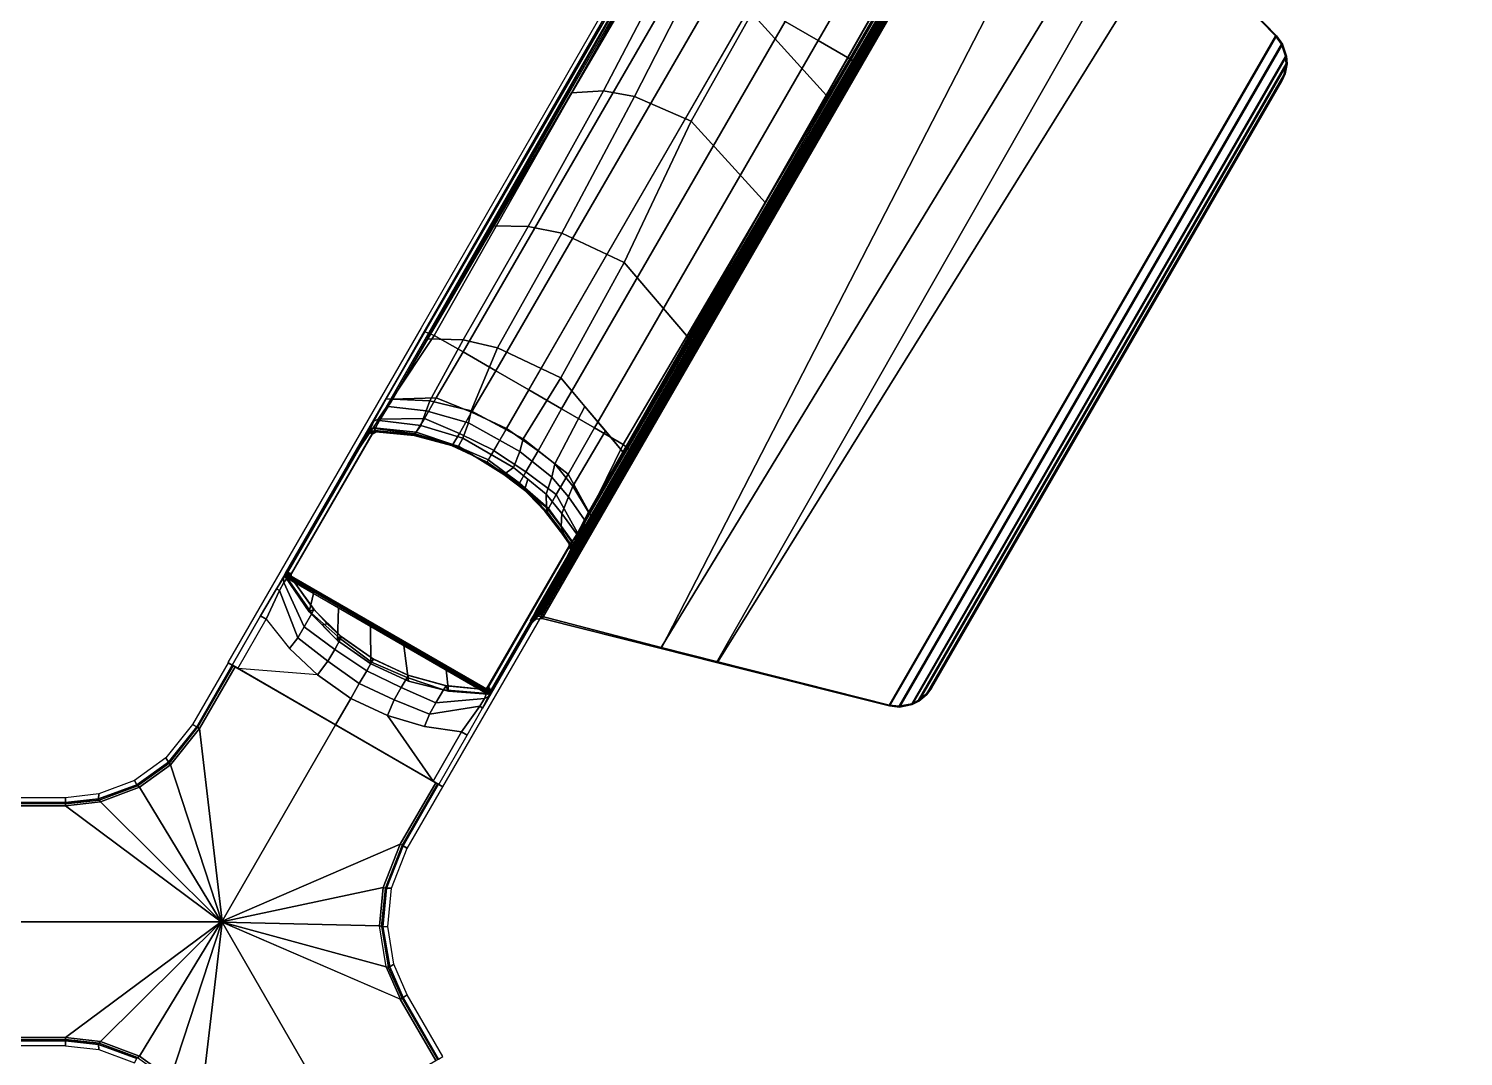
# Model space of a CAD drawing. Header units: inches. Extents: x 2605 to 2965, y 1528 to 1642.
# Drawn here: x 2717.25 to 2726.72, y 1585.37 to 1592.14 of the extents above; entities that cross this region are included whole.
import ezdxf

# ---------------------------------------------------------------- set-up
doc = ezdxf.new("R2010")
doc.units = ezdxf.units.IN
doc.layers.add('table leg', color=7, linetype='Continuous')
doc.layers.add('table top', color=7, linetype='Continuous')

msp = doc.modelspace()

# ---------------------------------------------------------------- linework, layer by layer
at = {"layer": 'table leg'}
for points, invisible_edges in [([(2719.8424, 1590.1723, -5.0602), (2721.3345, 1592.7124, -4.4267), (2724.2741, 1597.8359, -4.8835), (2724.2661, 1597.8658, -5.5092)], 1), ([(2725.7147, 1597.0295, -5.5092), (2725.6848, 1597.0215, -4.8835), (2722.7175, 1591.9139, -4.4267), (2721.2637, 1589.3517, -5.0602)], 4), ([(2719.862, 1590.1466, -4.2064), (2721.3345, 1592.7124, -4.4267), (2719.8424, 1590.1723, -5.0602), (2719.6114, 1589.704, -4.0842)], 6), ([(2720.9737, 1588.9175, -4.0842), (2721.2637, 1589.3517, -5.0602), (2722.7175, 1591.9139, -4.4267), (2721.2317, 1589.3558, -4.2064)], 3), ([(2719.6114, 1589.704, -4.0842), (2719.8424, 1590.1723, -5.0602), (2718.5687, 1587.9628, -5.012), (2718.888, 1588.4487, -4.0524)], 5), ([(2720.2483, 1587.6633, -4.0524), (2719.9871, 1587.1439, -5.012), (2721.2637, 1589.3517, -5.0602), (2720.9737, 1588.9175, -4.0842)], 5), ([(2718.7829, 1588.2713, -4.1179), (2718.888, 1588.4487, -4.0524), (2718.5687, 1587.9628, -5.012), (2718.5958, 1587.9472, -4.1179)], 2), ([(2719.2789, 1587.5528, -5.012), (2718.6337, 1587.9253, -4.0608), (2718.5958, 1587.9472, -4.1179), (2718.5687, 1587.9628, -5.012)], 1), ([(2718.6337, 1587.9253, -4.0608), (2719.2789, 1587.5528, -5.012), (2719.9222, 1587.1814, -4.0608)], 3), ([(2719.9601, 1587.1595, -4.1179), (2720.1472, 1587.4836, -4.1179), (2720.2483, 1587.6633, -4.0524), (2719.9871, 1587.1439, -5.012)], 4), ([(2719.9871, 1587.1439, -5.012), (2719.9601, 1587.1595, -4.1179), (2719.9222, 1587.1814, -4.0608), (2719.277, 1587.5539, -5.012)], 4)]:
    msp.add_3dface(points, dxfattribs=dict(at, invisible_edges=invisible_edges))
for points in [[(2722.4606, 1592.0667, -4.3176), (2725.4188, 1597.18, -4.7783), (2725.2048, 1597.3035, -4.7539), (2722.244, 1592.1918, -4.2809)], [(2722.6712, 1591.9451, -4.3569), (2725.6321, 1597.0568, -4.8121), (2725.4188, 1597.18, -4.7783), (2722.4606, 1592.0667, -4.3176)], [(2725.6848, 1597.0215, -4.8835), (2725.6321, 1597.0568, -4.8121), (2722.6712, 1591.9451, -4.3569), (2722.7175, 1591.9139, -4.4267)], [(2719.9294, 1590.1217, -4.1306), (2721.3847, 1592.6879, -4.3569), (2721.3345, 1592.7124, -4.4267), (2719.862, 1590.1466, -4.2064)], [(2720.1194, 1590.012, -4.048), (2721.5952, 1592.5663, -4.3176), (2721.3847, 1592.6879, -4.3569), (2719.9294, 1590.1217, -4.1306)], [(2720.336, 1589.887, -4.0114), (2721.8119, 1592.4412, -4.2809), (2721.5952, 1592.5663, -4.3176), (2720.1194, 1590.012, -4.048)], [(2722.0289, 1592.3159, -4.2598), (2721.8119, 1592.4412, -4.2809), (2720.336, 1589.887, -4.0114), (2720.5531, 1589.7616, -3.9903)], [(2720.5528, 1589.7618, -3.9903), (2720.7698, 1589.6365, -4.0114), (2722.244, 1592.1918, -4.2809), (2722.0269, 1592.3171, -4.2598)], [(2720.9864, 1589.5114, -4.048), (2722.4606, 1592.0667, -4.3176), (2722.244, 1592.1918, -4.2809), (2720.7698, 1589.6365, -4.0114)], [(2721.1765, 1589.4017, -4.1306), (2722.6712, 1591.9451, -4.3569), (2722.4606, 1592.0667, -4.3176), (2720.9864, 1589.5114, -4.048)], [(2721.2317, 1589.3558, -4.2064), (2722.7175, 1591.9139, -4.4267), (2722.6712, 1591.9451, -4.3569), (2721.1765, 1589.4017, -4.1306)], [(2719.6114, 1589.704, -4.0842), (2719.6488, 1589.7014, -4.0331), (2719.9294, 1590.1217, -4.1306), (2719.862, 1590.1466, -4.2064)], [(2719.9423, 1589.7084, -3.9489), (2720.1194, 1590.012, -4.048), (2719.9294, 1590.1217, -4.1306), (2719.6488, 1589.7014, -4.0331)], [(2720.1752, 1589.6143, -3.9217), (2720.336, 1589.887, -4.0114), (2720.1194, 1590.012, -4.048), (2719.9423, 1589.7084, -3.9489)], [(2720.5531, 1589.7616, -3.9903), (2720.336, 1589.887, -4.0114), (2720.1752, 1589.6143, -3.9217), (2720.4069, 1589.5066, -3.9064)], [(2719.8659, 1589.574, -3.8175), (2719.9423, 1589.7084, -3.9489), (2719.6488, 1589.7014, -4.0331), (2719.5591, 1589.569, -3.936)], [(2720.0953, 1589.474, -3.7963), (2720.1752, 1589.6143, -3.9217), (2719.9423, 1589.7084, -3.9489), (2719.8659, 1589.574, -3.8175)], [(2720.405, 1589.5077, -3.9064), (2720.6141, 1589.3609, -3.9217), (2720.7698, 1589.6365, -4.0114), (2720.5528, 1589.7618, -3.9903)], [(2718.9351, 1588.5212, -3.9216), (2719.5302, 1589.5545, -3.9572), (2719.6114, 1589.704, -4.0842), (2718.888, 1588.4487, -4.0524)], [(2719.5591, 1589.569, -3.936), (2719.6488, 1589.7014, -4.0331), (2719.6114, 1589.704, -4.0842), (2719.5302, 1589.5545, -3.9572)], [(2720.4069, 1589.5066, -3.9064), (2720.1752, 1589.6143, -3.9217), (2720.0953, 1589.474, -3.7963), (2720.3238, 1589.3614, -3.7839)], [(2720.8121, 1589.2063, -3.9489), (2720.9864, 1589.5114, -4.048), (2720.7698, 1589.6365, -4.0114), (2720.6141, 1589.3609, -3.9217)], [(2719.505, 1589.4968, -3.7563), (2719.5302, 1589.5545, -3.9572), (2718.9351, 1588.5212, -3.9216), (2718.9585, 1588.5501, -3.7563)], [(2719.505, 1589.4968, -3.7563), (2719.531, 1589.5118, -3.7563), (2719.5591, 1589.569, -3.936), (2719.5302, 1589.5545, -3.9572)], [(2719.8107, 1589.483, -3.6107), (2719.8659, 1589.574, -3.8175), (2719.5591, 1589.569, -3.936), (2719.531, 1589.5118, -3.7563)], [(2720.051, 1589.4018, -3.5979), (2720.0953, 1589.474, -3.7963), (2719.8659, 1589.574, -3.8175), (2719.8107, 1589.483, -3.6107)], [(2718.9885, 1588.5501, -3.012), (2719.5201, 1589.4709, -3.012), (2719.505, 1589.4968, -3.7563), (2718.9585, 1588.5501, -3.7563)], [(2718.9884, 1588.5501, 17.294), (2719.52, 1589.4709, 17.294), (2719.5204, 1589.4707, -3.012), (2718.9888, 1588.5499, -3.012)], [(2719.5464, 1589.4859, -3.012), (2719.531, 1589.5118, -3.7563), (2719.505, 1589.4968, -3.7563), (2719.5201, 1589.4709, -3.012)], [(2719.5267, 1589.4788, 17.294), (2719.5232, 1589.4746, -3.012), (2719.5204, 1589.4707, -3.012), (2719.52, 1589.4709, 17.294)], [(2719.536, 1589.4842, 17.294), (2719.5314, 1589.4816, -3.012), (2719.5232, 1589.4746, -3.012), (2719.5267, 1589.4788, 17.294)], [(2719.7977, 1589.4617, -3.012), (2719.8107, 1589.483, -3.6107), (2719.531, 1589.5118, -3.7563), (2719.5464, 1589.4859, -3.012)], [(2719.5464, 1589.4859, 17.294), (2719.5468, 1589.4857, -3.012), (2719.5314, 1589.4816, -3.012), (2719.536, 1589.4842, 17.294)], [(2719.8019, 1589.4609, 17.294), (2719.798, 1589.4615, -3.012), (2719.5468, 1589.4857, -3.012), (2719.5464, 1589.4859, 17.294)], [(2720.0443, 1589.3946, -3.012), (2720.051, 1589.4018, -3.5979), (2719.8107, 1589.483, -3.6107), (2719.7977, 1589.4617, -3.012)], [(2720.051, 1589.3921, 17.294), (2720.0447, 1589.3944, -3.012), (2719.798, 1589.4615, -3.012), (2719.8019, 1589.4609, 17.294)], [(2720.3238, 1589.3614, -3.7839), (2720.0953, 1589.474, -3.7963), (2720.051, 1589.4018, -3.5979), (2720.2864, 1589.2997, -3.5906)], [(2720.3208, 1589.3631, -3.7839), (2720.5326, 1589.2215, -3.7963), (2720.6141, 1589.3609, -3.9217), (2720.405, 1589.5077, -3.9064)], [(2720.9527, 1588.9485, -4.0331), (2721.1765, 1589.4017, -4.1306), (2720.9864, 1589.5114, -4.048), (2720.8121, 1589.2063, -3.9489)], [(2720.2864, 1589.2997, -3.5906), (2720.051, 1589.4018, -3.5979), (2720.0443, 1589.3946, -3.012), (2720.278, 1589.2855, -3.012)], [(2720.2783, 1589.2853, -3.012), (2720.0447, 1589.3944, -3.012), (2720.051, 1589.3921, 17.294), (2720.2786, 1589.2851, 17.294)], [(2720.2861, 1589.2999, -3.5906), (2720.4922, 1589.1471, -3.5979), (2720.5326, 1589.2215, -3.7963), (2720.3208, 1589.3631, -3.7839)], [(2720.7338, 1589.0729, -3.8175), (2720.8121, 1589.2063, -3.9489), (2720.6141, 1589.3609, -3.9217), (2720.5326, 1589.2215, -3.7963)], [(2721.2317, 1589.3558, -4.2064), (2721.1765, 1589.4017, -4.1306), (2720.9527, 1588.9485, -4.0331), (2720.9737, 1588.9175, -4.0842)], [(2720.2772, 1589.2859, 17.294), (2720.4837, 1589.1423, 17.294), (2720.4897, 1589.1375, -3.012), (2720.2783, 1589.2853, -3.012)], [(2720.278, 1589.2855, -3.012), (2720.4893, 1589.1377, -3.012), (2720.4922, 1589.1471, -3.5979), (2720.2861, 1589.2999, -3.5906)], [(2720.6678, 1588.961, 17.294), (2720.6711, 1588.9574, -3.012), (2720.4897, 1589.1375, -3.012), (2720.4837, 1589.1423, 17.294)], [(2720.6707, 1588.9576, -3.012), (2720.6826, 1588.9796, -3.6107), (2720.4922, 1589.1471, -3.5979), (2720.4893, 1589.1377, -3.012)], [(2720.6826, 1588.9796, -3.6107), (2720.7338, 1589.0729, -3.8175), (2720.5326, 1589.2215, -3.7963), (2720.4922, 1589.1471, -3.5979)], [(2720.8829, 1588.8047, -3.936), (2720.9527, 1588.9485, -4.0331), (2720.8121, 1589.2063, -3.9489), (2720.7338, 1589.0729, -3.8175)], [(2720.8474, 1588.7518, -3.7563), (2720.8829, 1588.8047, -3.936), (2720.7338, 1589.0729, -3.8175), (2720.6826, 1588.9796, -3.6107)], [(2720.8172, 1588.7522, 17.294), (2720.8176, 1588.7519, -3.012), (2720.6711, 1588.9574, -3.012), (2720.6678, 1588.961, 17.294)], [(2720.8173, 1588.7521, -3.012), (2720.8474, 1588.7518, -3.7563), (2720.6826, 1588.9796, -3.6107), (2720.6707, 1588.9576, -3.012)], [(2720.2483, 1587.6633, -4.0524), (2720.9737, 1588.9175, -4.0842), (2720.8848, 1588.7724, -3.9572), (2720.2875, 1587.7403, -3.9216)], [(2720.8848, 1588.7724, -3.9572), (2720.9737, 1588.9175, -4.0842), (2720.9527, 1588.9485, -4.0331), (2720.8829, 1588.8047, -3.936)], [(2720.3009, 1587.7751, -3.7563), (2720.2875, 1587.7403, -3.9216), (2720.8848, 1588.7724, -3.9572), (2720.8475, 1588.7218, -3.7563)], [(2720.8848, 1588.7724, -3.9572), (2720.8829, 1588.8047, -3.936), (2720.8474, 1588.7518, -3.7563), (2720.8475, 1588.7218, -3.7563)], [(2720.2751, 1587.7898, -3.012), (2720.8218, 1588.7365, -3.012), (2720.8199, 1588.726, -3.012), (2720.2831, 1587.7964, -3.012)], [(2720.8178, 1588.7216, -3.012), (2720.2862, 1587.8009, -3.012), (2720.2831, 1587.7964, -3.012), (2720.8199, 1588.726, -3.012)], [(2720.2862, 1587.8009, -3.012), (2720.8178, 1588.7216, -3.012), (2720.8174, 1588.7218, 17.294), (2720.2858, 1587.8011, 17.294)], [(2720.3009, 1587.7751, -3.7563), (2720.8475, 1588.7218, -3.7563), (2720.8174, 1588.7217, -3.012), (2720.2858, 1587.801, -3.012)], [(2720.8209, 1588.7423, 17.294), (2720.8218, 1588.7365, -3.012), (2720.8176, 1588.7519, -3.012), (2720.8172, 1588.7522, 17.294)], [(2720.8174, 1588.7217, -3.012), (2720.8475, 1588.7218, -3.7563), (2720.8474, 1588.7518, -3.7563), (2720.8173, 1588.7521, -3.012)], [(2720.8174, 1588.7218, 17.294), (2720.8178, 1588.7216, -3.012), (2720.8199, 1588.726, -3.012), (2720.821, 1588.7316, 17.294)], [(2720.821, 1588.7316, 17.294), (2720.8199, 1588.726, -3.012), (2720.8218, 1588.7365, -3.012), (2720.8209, 1588.7423, 17.294)], [(2718.9351, 1588.5212, -3.9216), (2718.888, 1588.4487, -4.0524), (2718.9085, 1588.4387, -4.001), (2718.9371, 1588.4913, -3.9148)], [(2718.9371, 1588.4913, -3.9148), (2718.9085, 1588.4387, -4.001), (2719.0288, 1588.1262, -3.9256), (2719.0721, 1588.199, -3.8175)], [(2718.9585, 1588.5201, -3.7563), (2718.9585, 1588.5501, -3.7563), (2718.9351, 1588.5212, -3.9216), (2718.9371, 1588.4913, -3.9148)], [(2718.9585, 1588.5201, -3.7563), (2718.9371, 1588.4913, -3.9148), (2719.0721, 1588.199, -3.8175), (2719.121, 1588.2866, -3.6797)], [(2718.9885, 1588.5501, -3.012), (2718.9585, 1588.5501, -3.7563), (2718.9585, 1588.5201, -3.7563), (2718.9886, 1588.5198, -3.012)], [(2718.9886, 1588.5198, -3.012), (2718.9585, 1588.5201, -3.7563), (2719.121, 1588.2866, -3.6797), (2719.1352, 1588.3143, -3.012)], [(2718.9849, 1588.5295, 17.294), (2718.9863, 1588.5456, 17.294), (2718.9865, 1588.545, -3.012), (2718.9848, 1588.5348, -3.012)], [(2718.9886, 1588.5198, 17.294), (2718.9849, 1588.5295, 17.294), (2718.9848, 1588.5348, -3.012), (2718.989, 1588.5196, -3.012)], [(2718.9863, 1588.5456, 17.294), (2718.9884, 1588.5501, 17.294), (2718.9888, 1588.5499, -3.012), (2718.9865, 1588.545, -3.012)], [(2718.9886, 1588.5198, 17.294), (2718.989, 1588.5196, -3.012), (2719.1356, 1588.3141, -3.012), (2719.138, 1588.311, 17.294)], [(2718.888, 1588.4487, -4.0524), (2718.7829, 1588.2713, -4.1179), (2718.8207, 1588.2493, -4.0609), (2718.9085, 1588.4387, -4.001)], [(2718.9085, 1588.4387, -4.001), (2718.8207, 1588.2493, -4.0609), (2718.9739, 1588.0553, -4.0098), (2719.0288, 1588.1262, -3.9256)], [(2719.1352, 1588.3143, -3.012), (2719.121, 1588.2866, -3.6797), (2719.3114, 1588.1191, -3.6669), (2719.3166, 1588.1342, -3.012)], [(2719.138, 1588.311, 17.294), (2719.1356, 1588.3141, -3.012), (2719.317, 1588.134, -3.012), (2719.3221, 1588.1297, 17.294)], [(2718.8207, 1588.2493, -4.0609), (2718.7829, 1588.2713, -4.1179), (2718.5958, 1587.9472, -4.1179), (2718.6337, 1587.9253, -4.0608)], [(2718.8207, 1588.2493, -4.0609), (2718.9739, 1588.0553, -4.0098), (2719.1595, 1587.8824, -3.978), (2718.6337, 1587.9253, -4.0608)], [(2719.0721, 1588.199, -3.8175), (2719.0288, 1588.1262, -3.9256), (2719.2268, 1587.9716, -3.8985), (2719.2734, 1588.0504, -3.7963)], [(2719.121, 1588.2866, -3.6797), (2719.0721, 1588.199, -3.8175), (2719.2734, 1588.0504, -3.7963), (2719.3114, 1588.1191, -3.6669)], [(2719.0288, 1588.1262, -3.9256), (2718.9739, 1588.0553, -4.0098), (2719.1595, 1587.8824, -3.978), (2719.2268, 1587.9716, -3.8985)], [(2719.5166, 1587.9668, -3.6595), (2719.3114, 1588.1191, -3.6669), (2719.2734, 1588.0504, -3.7963), (2719.4837, 1587.9097, -3.7839)], [(2719.528, 1587.9864, -3.012), (2719.3166, 1588.1342, -3.012), (2719.3114, 1588.1191, -3.6669), (2719.5166, 1587.9668, -3.6595)], [(2719.317, 1588.134, -3.012), (2719.5283, 1587.9862, -3.012), (2719.5286, 1587.9861, 17.294), (2719.3221, 1588.1297, 17.294)], [(2719.4837, 1587.9097, -3.7839), (2719.2734, 1588.0504, -3.7963), (2719.2268, 1587.9716, -3.8985), (2719.435, 1587.8253, -3.8831)], [(2718.5975, 1587.9462, -4.0946), (2718.5697, 1587.9622, -5.012), (2718.335, 1587.5557, -5.012), (2718.3627, 1587.5397, -4.0946)], [(2718.6027, 1587.9432, -4.0775), (2718.5975, 1587.9462, -4.0946), (2718.3627, 1587.5397, -4.0946), (2718.3681, 1587.5368, -4.0775)], [(2718.6156, 1587.9358, -4.0671), (2718.6027, 1587.9432, -4.0775), (2718.3681, 1587.5368, -4.0775), (2718.3811, 1587.5295, -4.0671)], [(2718.5303, 1586.2584, -3.9485), (2719.2779, 1587.5534, -3.9485), (2718.6156, 1587.9358, -4.0671), (2718.3811, 1587.5295, -4.0671)], [(2719.9584, 1587.1605, -4.0946), (2719.9861, 1587.1445, -5.012), (2718.5697, 1587.9622, -5.012), (2718.5975, 1587.9462, -4.0946)], [(2719.9515, 1587.1645, -4.0775), (2719.9584, 1587.1605, -4.0946), (2718.5975, 1587.9462, -4.0946), (2718.6027, 1587.9432, -4.0775)], [(2719.9403, 1587.171, -4.0671), (2719.9515, 1587.1645, -4.0775), (2718.6027, 1587.9432, -4.0775), (2718.6156, 1587.9358, -4.0671)], [(2719.2779, 1587.5534, -3.9485), (2719.293, 1587.5446, -4.0671), (2718.6156, 1587.9358, -4.0671), (2719.2779, 1587.5534, -3.9485)], [(2719.2779, 1587.5534, -4.0674), (2719.3784, 1587.7273, -3.9605), (2719.1595, 1587.8824, -3.978), (2718.6337, 1587.9253, -4.0608)], [(2719.435, 1587.8253, -3.8831), (2719.2268, 1587.9716, -3.8985), (2719.1595, 1587.8824, -3.978), (2719.3784, 1587.7273, -3.9605)], [(2719.435, 1587.8253, -3.8831), (2719.6657, 1587.7182, -3.8985), (2719.7106, 1587.7979, -3.7963), (2719.4837, 1587.9097, -3.7839)], [(2719.4837, 1587.9097, -3.7839), (2719.7106, 1587.7979, -3.7963), (2719.7511, 1587.8653, -3.6669), (2719.5166, 1587.9668, -3.6595)], [(2719.5166, 1587.9668, -3.6595), (2719.7511, 1587.8653, -3.6669), (2719.7616, 1587.8773, -3.012), (2719.528, 1587.9864, -3.012)], [(2719.7548, 1587.8799, 17.294), (2719.5272, 1587.9869, 17.294), (2719.5283, 1587.9862, -3.012), (2719.762, 1587.8771, -3.012)], [(2719.3784, 1587.7273, -3.9605), (2719.6221, 1587.6153, -3.978), (2719.6657, 1587.7182, -3.8985), (2719.435, 1587.8253, -3.8831)], [(2719.7511, 1587.8653, -3.6669), (2719.7106, 1587.7979, -3.7963), (2719.94, 1587.698, -3.8175), (2719.9914, 1587.7841, -3.6797)], [(2719.7616, 1587.8773, -3.012), (2719.7511, 1587.8653, -3.6669), (2719.9914, 1587.7841, -3.6797), (2720.0083, 1587.8102, -3.012)], [(2719.7548, 1587.8799, 17.294), (2719.762, 1587.8771, -3.012), (2720.0086, 1587.81, -3.012), (2720.0039, 1587.8111, 17.294)], [(2719.3784, 1587.7273, -3.9605), (2719.2779, 1587.5534, -4.0674), (2719.9222, 1587.1814, -4.0608), (2719.6221, 1587.6153, -3.978)], [(2719.7106, 1587.7979, -3.7963), (2719.6657, 1587.7182, -3.8985), (2719.8986, 1587.624, -3.9256), (2719.94, 1587.698, -3.8175)], [(2719.94, 1587.698, -3.8175), (2719.8986, 1587.624, -3.9256), (2720.2294, 1587.6762, -4.001), (2720.2606, 1587.7271, -3.9148)], [(2719.9914, 1587.7841, -3.6797), (2719.94, 1587.698, -3.8175), (2720.2606, 1587.7271, -3.9148), (2720.2749, 1587.7601, -3.7563)], [(2720.0083, 1587.8102, -3.012), (2719.9914, 1587.7841, -3.6797), (2720.2749, 1587.7601, -3.7563), (2720.2595, 1587.7861, -3.012)], [(2720.0039, 1587.8111, 17.294), (2720.0086, 1587.81, -3.012), (2720.2599, 1587.7859, -3.012), (2720.2595, 1587.7861, 17.294)], [(2720.2606, 1587.7271, -3.9148), (2720.2294, 1587.6762, -4.001), (2720.2483, 1587.6633, -4.0524), (2720.2875, 1587.7403, -3.9216)], [(2720.2595, 1587.7861, -3.012), (2720.2749, 1587.7601, -3.7563), (2720.3009, 1587.7751, -3.7563), (2720.2858, 1587.801, -3.012)], [(2720.2599, 1587.7859, -3.012), (2720.2751, 1587.7898, -3.012), (2720.2697, 1587.7878, 17.294), (2720.2595, 1587.7861, 17.294)], [(2720.2606, 1587.7271, -3.9148), (2720.2875, 1587.7403, -3.9216), (2720.3009, 1587.7751, -3.7563), (2720.2749, 1587.7601, -3.7563)], [(2720.2751, 1587.7898, -3.012), (2720.2831, 1587.7964, -3.012), (2720.2829, 1587.7969, 17.294), (2720.2697, 1587.7878, 17.294)], [(2720.2831, 1587.7964, -3.012), (2720.2862, 1587.8009, -3.012), (2720.2858, 1587.8011, 17.294), (2720.2829, 1587.7969, 17.294)], [(2719.6657, 1587.7182, -3.8985), (2719.6221, 1587.6153, -3.978), (2719.8646, 1587.5411, -4.0098), (2719.8986, 1587.624, -3.9256)], [(2719.8986, 1587.624, -3.9256), (2719.8646, 1587.5411, -4.0098), (2720.1093, 1587.5054, -4.0609), (2720.2294, 1587.6762, -4.001)], [(2720.2294, 1587.6762, -4.001), (2720.1093, 1587.5054, -4.0609), (2720.1472, 1587.4836, -4.1179), (2720.2483, 1587.6633, -4.0524)], [(2718.3627, 1587.5397, -4.0946), (2718.335, 1587.5557, -5.012), (2718.1594, 1587.3342, -5.012), (2718.1764, 1587.3064, -4.0979)], [(2718.3681, 1587.5368, -4.0775), (2718.3627, 1587.5397, -4.0946), (2718.1764, 1587.3064, -4.0979), (2718.1802, 1587.2997, -4.0788)], [(2718.3811, 1587.5295, -4.0671), (2718.3681, 1587.5368, -4.0775), (2718.1802, 1587.2997, -4.0788), (2718.1907, 1587.2889, -4.0698)], [(2718.5303, 1586.2584, -3.9485), (2719.7057, 1586.7647, -4.0671), (2719.9403, 1587.171, -4.0671), (2719.2779, 1587.5534, -3.9485)], [(2719.8413, 1587.2281, -4.0494), (2719.9403, 1587.171, -4.0671), (2719.293, 1587.5446, -4.0671), (2719.2779, 1587.5534, -3.9485)], [(2719.9222, 1587.1814, -4.0608), (2720.1093, 1587.5054, -4.0609), (2719.8646, 1587.5411, -4.0098), (2719.6221, 1587.6153, -3.978)], [(2718.5279, 1586.2543, -3.9485), (2718.5303, 1586.2584, -3.9485), (2718.3811, 1587.5295, -4.0671), (2718.1907, 1587.2889, -4.0698)], [(2719.9222, 1587.1814, -4.0608), (2719.9601, 1587.1595, -4.1179), (2720.1472, 1587.4836, -4.1179), (2720.1093, 1587.5054, -4.0609)], [(2718.1764, 1587.3064, -4.0979), (2718.1594, 1587.3342, -5.012), (2717.9529, 1587.1861, -5.012), (2717.9668, 1587.1574, -4.0994)], [(2718.1802, 1587.2997, -4.0788), (2718.1764, 1587.3064, -4.0979), (2717.9668, 1587.1574, -4.0994), (2717.9729, 1587.1506, -4.0886)], [(2718.1907, 1587.2889, -4.0698), (2718.1802, 1587.2997, -4.0788), (2717.9729, 1587.1506, -4.0886), (2717.9844, 1587.1407, -4.0713)], [(2718.5279, 1586.2543, -3.9485), (2718.1907, 1587.2889, -4.0698), (2717.9844, 1587.1407, -4.0713), (2718.5233, 1586.2543, -3.9485)], [(2717.9668, 1587.1574, -4.0994), (2717.9529, 1587.1861, -5.012), (2717.7167, 1587.0973, -5.012), (2717.7151, 1587.0641, -4.0967)], [(2717.9729, 1587.1506, -4.0886), (2717.9668, 1587.1574, -4.0994), (2717.7151, 1587.0641, -4.0967), (2717.7198, 1587.0557, -4.0775)], [(2719.7057, 1586.7647, -4.0671), (2719.7168, 1586.7581, -4.0762), (2719.9515, 1587.1645, -4.0775), (2719.9403, 1587.171, -4.0671)], [(2719.7168, 1586.7581, -4.0762), (2719.7237, 1586.754, -4.0946), (2719.9584, 1587.1605, -4.0946), (2719.9515, 1587.1645, -4.0775)], [(2719.7237, 1586.754, -4.0946), (2719.7514, 1586.7379, -5.012), (2719.9861, 1587.1445, -5.012), (2719.9584, 1587.1605, -4.0946)], [(2717.4973, 1587.0401, -4.0946), (2717.4974, 1587.0721, -5.012), (2717.0279, 1587.0721, -5.012), (2717.0279, 1587.0401, -4.0946)], [(2717.7198, 1587.0557, -4.0775), (2717.7151, 1587.0641, -4.0967), (2717.4973, 1587.0401, -4.0946), (2717.4972, 1587.032, -4.0762)], [(2717.7151, 1587.0641, -4.0967), (2717.7167, 1587.0973, -5.012), (2717.4974, 1587.0721, -5.012), (2717.4973, 1587.0401, -4.0946)], [(2717.9844, 1587.1407, -4.0713), (2717.9729, 1587.1506, -4.0886), (2717.7198, 1587.0557, -4.0775), (2717.728, 1587.0443, -4.0689)], [(2718.5233, 1586.2543, -3.9485), (2717.9844, 1587.1407, -4.0713), (2717.728, 1587.0443, -4.0689)], [(2717.4972, 1587.032, -4.0762), (2717.4973, 1587.0401, -4.0946), (2717.0279, 1587.0401, -4.0946), (2717.0279, 1587.034, -4.0775)], [(2717.497, 1587.0191, -4.0671), (2717.4972, 1587.032, -4.0762), (2717.0279, 1587.034, -4.0775), (2717.0279, 1587.0191, -4.0671)], [(2718.5233, 1586.2543, -3.9485), (2717.497, 1587.0191, -4.0671), (2717.0279, 1587.0191, -4.0671), (2717.0279, 1586.2543, -3.9485)], [(2717.728, 1587.0443, -4.0689), (2717.7198, 1587.0557, -4.0775), (2717.4972, 1587.032, -4.0762), (2717.497, 1587.0191, -4.0671)], [(2718.5233, 1586.2543, -3.9485), (2717.728, 1587.0443, -4.0689), (2717.497, 1587.0191, -4.0671), (2718.5233, 1586.2543, -3.9485)], [(2719.5924, 1586.4797, -4.0698), (2719.7056, 1586.7649, -4.0671), (2718.5303, 1586.2584, -3.9485), (2718.5279, 1586.2543, -3.9485)], [(2719.5924, 1586.4797, -4.0698), (2719.607, 1586.476, -4.0788), (2719.7184, 1586.7573, -4.0775), (2719.7056, 1586.7649, -4.0671)], [(2719.607, 1586.476, -4.0788), (2719.6148, 1586.4761, -4.0979), (2719.7236, 1586.7541, -4.0946), (2719.7184, 1586.7573, -4.0775)], [(2719.6148, 1586.4761, -4.0979), (2719.6474, 1586.4753, -5.012), (2719.7514, 1586.7381, -5.012), (2719.7236, 1586.7541, -4.0946)], [(2718.5303, 1586.2503, -3.9485), (2719.5674, 1586.2269, -4.0713), (2719.5924, 1586.4797, -4.0698), (2718.5279, 1586.2543, -3.9485)], [(2719.5674, 1586.2269, -4.0713), (2719.5817, 1586.2219, -4.0886), (2719.607, 1586.476, -4.0788), (2719.5924, 1586.4797, -4.0698)], [(2719.5817, 1586.2219, -4.0886), (2719.5906, 1586.2201, -4.0994), (2719.6148, 1586.4761, -4.0979), (2719.607, 1586.476, -4.0788)], [(2719.5906, 1586.2201, -4.0994), (2719.6224, 1586.2223, -5.012), (2719.6474, 1586.4753, -5.012), (2719.6148, 1586.4761, -4.0979)], [(2718.5233, 1586.2543, -3.9485), (2717.0279, 1586.2543, -3.9485), (2717.0279, 1585.4895, -4.0671), (2717.497, 1585.4896, -4.0671)], [(2718.5233, 1586.2543, -3.9485), (2717.4971, 1585.4894, -4.0671), (2717.7281, 1585.4643, -4.0689), (2718.5233, 1586.2543, -3.9485)], [(2717.7281, 1585.4643, -4.0689), (2717.7281, 1585.4643, -4.0689), (2717.9845, 1585.3678, -4.0713), (2718.5233, 1586.2543, -3.9485)], [(2718.5233, 1586.2543, -3.9485), (2717.9845, 1585.3678, -4.0713), (2718.1908, 1585.2197, -4.0698), (2718.5279, 1586.2543, -3.9485)], [(2718.1908, 1585.2197, -4.0698), (2718.3812, 1584.9791, -4.0671), (2718.5303, 1586.2503, -3.9485), (2718.5279, 1586.2543, -3.9485)], [(2718.5303, 1586.2503, -3.9485), (2718.3811, 1584.9791, -4.0671), (2718.6156, 1584.5729, -4.0671), (2719.2779, 1584.9553, -3.9485)], [(2718.5303, 1586.2503, -3.9485), (2719.7058, 1585.7441, -4.0671), (2719.612, 1585.9567, -4.0689), (2718.5303, 1586.2503, -3.9485)], [(2719.612, 1585.9567, -4.0689), (2719.612, 1585.9567, -4.0689), (2719.5674, 1586.2269, -4.0713), (2718.5303, 1586.2503, -3.9485)], [(2718.5303, 1586.2503, -3.9485), (2719.2779, 1584.9553, -3.9485), (2719.9403, 1585.3377, -4.0671), (2719.7057, 1585.7439, -4.0671)], [(2719.626, 1585.9553, -4.0775), (2719.6357, 1585.9554, -4.0967), (2719.5906, 1586.2201, -4.0994), (2719.5817, 1586.2219, -4.0886)], [(2719.6357, 1585.9554, -4.0967), (2719.6636, 1585.9735, -5.012), (2719.6224, 1586.2223, -5.012), (2719.5906, 1586.2201, -4.0994)], [(2719.7058, 1585.7441, -4.0671), (2719.7169, 1585.7507, -4.0762), (2719.626, 1585.9553, -4.0775), (2719.612, 1585.9567, -4.0689)], [(2719.7169, 1585.7507, -4.0762), (2719.7237, 1585.7548, -4.0946), (2719.6357, 1585.9554, -4.0967), (2719.626, 1585.9553, -4.0775)], [(2719.7237, 1585.7548, -4.0946), (2719.7515, 1585.7709, -5.012), (2719.6636, 1585.9735, -5.012), (2719.6357, 1585.9554, -4.0967)], [(2719.9403, 1585.3377, -4.0671), (2719.9531, 1585.3451, -4.0775), (2719.7185, 1585.7515, -4.0775), (2719.7057, 1585.7439, -4.0671)], [(2719.9531, 1585.3451, -4.0775), (2719.9584, 1585.3482, -4.0946), (2719.7237, 1585.7547, -4.0946), (2719.7185, 1585.7515, -4.0775)], [(2719.9584, 1585.3482, -4.0946), (2719.9861, 1585.3642, -5.012), (2719.7514, 1585.7707, -5.012), (2719.7237, 1585.7547, -4.0946)], [(2717.0279, 1585.4895, -4.0671), (2717.0279, 1585.4747, -4.0775), (2717.4972, 1585.4747, -4.0775), (2717.497, 1585.4896, -4.0671)], [(2717.0279, 1585.4747, -4.0775), (2717.0279, 1585.4686, -4.0946), (2717.4973, 1585.4686, -4.0946), (2717.4972, 1585.4747, -4.0775)], [(2717.0279, 1585.4686, -4.0946), (2717.0279, 1585.4365, -5.012), (2717.4974, 1585.4365, -5.012), (2717.4973, 1585.4686, -4.0946)], [(2717.4971, 1585.4894, -4.0671), (2717.4973, 1585.4765, -4.0762), (2717.7199, 1585.4528, -4.0775), (2717.7281, 1585.4643, -4.0689)], [(2717.4973, 1585.4765, -4.0762), (2717.4975, 1585.4684, -4.0946), (2717.7152, 1585.4444, -4.0967), (2717.7199, 1585.4528, -4.0775)], [(2717.4975, 1585.4684, -4.0946), (2717.4975, 1585.4364, -5.012), (2717.7169, 1585.4112, -5.012), (2717.7152, 1585.4444, -4.0967)], [(2717.7199, 1585.4528, -4.0775), (2717.7152, 1585.4444, -4.0967), (2717.967, 1585.3512, -4.0994), (2717.973, 1585.3579, -4.0886)], [(2717.7281, 1585.4643, -4.0689), (2717.7199, 1585.4528, -4.0775), (2717.973, 1585.3579, -4.0886), (2717.9845, 1585.3678, -4.0713)], [(2717.7152, 1585.4444, -4.0967), (2717.7169, 1585.4112, -5.012), (2717.953, 1585.3225, -5.012), (2717.967, 1585.3512, -4.0994)], [(2717.9845, 1585.3678, -4.0713), (2717.973, 1585.3579, -4.0886), (2718.1803, 1585.2089, -4.0788), (2718.1908, 1585.2197, -4.0698)]]:
    msp.add_3dface(points, dxfattribs=at)
at = {"layer": 'table top'}
for p, q in [((2720.8263, 1588.715, 17.958), (2720.8299, 1588.7247, 17.958)), ((2720.8298, 1588.7355, 17.958), (2720.8264, 1588.7494, 17.958)), ((2720.8299, 1588.7247, 17.958), (2720.8298, 1588.7355, 17.958))]:
    msp.add_line(p, q, dxfattribs=at)
for points, invisible_edges in [([(2713.6029, 1607.1943, 19.324), (2718.3857, 1607.1346, 19.324), (2718.3857, 1565.374, 19.324), (2713.6029, 1565.3143, 19.324)], 15), ([(2718.3819, 1565.374, 20.5), (2718.3829, 1607.1347, 20.5), (2713.6029, 1607.1943, 20.5), (2713.6029, 1565.3143, 20.5)], 15), ([(2723.166, 1565.5532, 20.5), (2723.1658, 1606.9554, 20.5), (2718.3829, 1607.1347, 20.5), (2718.3819, 1565.374, 20.5)], 15), ([(2718.3857, 1607.1346, 19.324), (2723.1653, 1606.9553, 19.324), (2723.1661, 1565.5532, 19.324), (2718.3835, 1565.374, 19.324)], 15), ([(2727.9401, 1565.8517, 19.324), (2723.1661, 1565.5532, 19.324), (2723.1653, 1606.9553, 19.324), (2727.9401, 1606.6569, 19.324)], 15), ([(2727.9401, 1565.8517, 20.5), (2727.9401, 1606.6569, 20.5), (2723.1658, 1606.9554, 20.5), (2723.166, 1565.5532, 20.5)], 15), ([(2719.3601, 1589.2678, 19.324), (2719.6553, 1589.7013, 18.2126), (2718.9617, 1588.5558, 18.6959), (2718.9491, 1588.5559, 19.3241)], 2), ([(2718.9617, 1588.5558, 18.6959), (2718.9617, 1588.5558, 18.6959), (2719.6246, 1589.6532, 18.2035), (2719.6553, 1589.7013, 18.2126)], 10), ([(2718.9617, 1588.5558, 18.6959), (2719.6246, 1589.6532, 18.2035), (2719.5678, 1589.5597, 18.1446), (2718.9666, 1588.5558, 18.4558)], 5), ([(2718.9666, 1588.5558, 18.4558), (2719.5678, 1589.5597, 18.1446), (2719.5403, 1589.5068, 18.0482), (2718.9696, 1588.5558, 18.3078)], 5), ([(2718.9696, 1588.5558, 18.3078), (2719.5403, 1589.5068, 18.0482), (2719.5377, 1589.4934, 17.958), (2718.9731, 1588.5557, 18.1325)], 5), ([(2719.5377, 1589.4934, 17.958), (2719.524, 1589.4894, 17.958), (2718.9731, 1588.5557, 18.1325)], 10), ([(2719.524, 1589.4894, 17.958), (2719.508, 1589.4761, 17.958), (2718.9731, 1588.5557, 18.1325)], 10), ([(2718.9731, 1588.5557, 18.1325), (2719.508, 1589.4761, 17.958), (2719.5184, 1589.4718, 17.294), (2718.9868, 1588.5511, 17.294)], 1), ([(2720.9477, 1588.9552, 18.2126), (2720.3024, 1587.7817, 18.6959), (2720.3024, 1587.7817, 18.6959), (2720.9214, 1588.9045, 18.2035)], 5), ([(2720.9477, 1588.9552, 18.2126), (2720.7198, 1588.4828, 19.324), (2720.3088, 1587.7709, 19.3241), (2720.3024, 1587.7817, 18.6959)], 8), ([(2720.9214, 1588.9045, 18.2035), (2720.3024, 1587.7817, 18.6959), (2720.3, 1587.7859, 18.4558), (2720.8688, 1588.8086, 18.1446)], 5), ([(2720.8688, 1588.8086, 18.1446), (2720.3, 1587.7859, 18.4558), (2720.2985, 1587.7885, 18.3078), (2720.8367, 1588.7583, 18.0482)], 5), ([(2720.8263, 1588.715, 17.958), (2720.2967, 1587.7915, 18.1325), (2720.2858, 1587.8011, 17.294), (2720.8174, 1588.7218, 17.294)], 1), ([(2720.8367, 1588.7583, 18.0482), (2720.2985, 1587.7885, 18.3078), (2720.2967, 1587.7915, 18.1325), (2720.8263, 1588.715, 17.958)], 5)]:
    msp.add_3dface(points, dxfattribs=dict(at, invisible_edges=invisible_edges))
for points in [[(2722.9898, 1595.5545, 19.324), (2718.9491, 1588.5559, 19.3241), (2720.3088, 1587.7709, 19.3241), (2724.3494, 1594.7695, 19.324)], [(2719.3601, 1589.2678, 19.324), (2722.9898, 1595.5545, 19.324), (2722.9874, 1595.5394, 19.008), (2719.5775, 1589.5871, 18.5054)], [(2719.5775, 1589.5871, 18.5054), (2722.6706, 1594.9863, 18.9613), (2722.6871, 1595.0146, 18.8751), (2719.642, 1589.6817, 18.2628)], [(2722.6871, 1595.0146, 18.8751), (2722.7106, 1595.0076, 18.8191), (2719.649, 1589.6921, 18.2362), (2719.642, 1589.6817, 18.2628)], [(2719.649, 1589.6921, 18.2362), (2719.6553, 1589.7013, 18.2126), (2722.7491, 1594.9878, 18.7966), (2722.7106, 1595.0076, 18.8191)], [(2724.3494, 1594.7695, 19.324), (2720.7198, 1588.4828, 19.324), (2720.8877, 1588.8307, 18.5054), (2724.3375, 1594.7599, 19.008)], [(2720.9374, 1588.9338, 18.2628), (2720.9428, 1588.9451, 18.2362), (2724.0154, 1594.2543, 18.8191), (2724.0332, 1594.2374, 18.8751)], [(2724.0154, 1594.2543, 18.8191), (2720.9428, 1588.9451, 18.2362), (2720.9477, 1588.9552, 18.2126), (2723.979, 1594.2777, 18.7966)], [(2724.017, 1594.209, 18.9613), (2720.8877, 1588.8307, 18.5054), (2720.9374, 1588.9338, 18.2628), (2724.0332, 1594.2374, 18.8751)], [(2723.8207, 1593.8268, 19.324), (2723.8284, 1593.8671, 19.324), (2720.5712, 1588.2254, 19.324), (2720.5984, 1588.2506, 19.324)], [(2723.8377, 1593.7923, 19.324), (2723.8207, 1593.8268, 19.324), (2720.5984, 1588.2506, 19.324), (2720.6406, 1588.2548, 19.324)], [(2723.7826, 1593.8018, 18.9194), (2723.7842, 1593.7999, 18.9354), (2720.6038, 1588.304, 18.5718), (2720.6022, 1588.3059, 18.5559)], [(2723.7842, 1593.7999, 18.9354), (2723.7872, 1593.7975, 18.9452), (2720.6068, 1588.3016, 18.5817), (2720.6038, 1588.304, 18.5718)], [(2723.7872, 1593.7975, 18.9452), (2723.7916, 1593.7944, 18.9544), (2720.6112, 1588.2985, 18.5909), (2720.6068, 1588.3016, 18.5817)], [(2723.7916, 1593.7944, 18.9544), (2723.7992, 1593.7893, 18.9647), (2720.6188, 1588.2934, 18.6011), (2720.6112, 1588.2985, 18.5909)], [(2723.7992, 1593.7893, 18.9647), (2723.8094, 1593.7828, 18.9732), (2720.629, 1588.2869, 18.6096), (2720.6188, 1588.2934, 18.6011)], [(2723.8094, 1593.7828, 18.9732), (2723.8146, 1593.7795, 18.9761), (2720.6342, 1588.2836, 18.6125), (2720.629, 1588.2869, 18.6096)], [(2723.8146, 1593.7795, 18.9761), (2723.8227, 1593.7748, 18.9791), (2720.6423, 1588.2789, 18.6155), (2720.6342, 1588.2836, 18.6125)], [(2723.8227, 1593.7748, 18.9791), (2723.8306, 1593.7914, 18.9951), (2720.6347, 1588.2688, 18.6301), (2720.6423, 1588.2789, 18.6155)], [(2720.6347, 1588.2688, 18.6301), (2723.8306, 1593.7914, 18.9951), (2724.4955, 1593.1067, 19.0079), (2721.4255, 1588.0636, 18.9551)], [(2720.6406, 1588.2548, 19.324), (2721.4255, 1588.057, 19.324), (2724.1889, 1593.4305, 19.324), (2723.8377, 1593.7923, 19.324)], [(2723.8306, 1593.7914, 18.9951), (2723.8377, 1593.7923, 19.324), (2725.4834, 1592.0969, 19.324), (2725.4769, 1592.0961, 19.0268)], [(2721.4255, 1588.057, 19.324), (2721.792, 1587.9646, 19.324), (2724.6408, 1592.9649, 19.324), (2724.1889, 1593.4305, 19.324)], [(2721.4255, 1588.0636, 18.9551), (2724.4955, 1593.1067, 19.0079), (2724.798, 1592.7952, 19.0137), (2721.7998, 1587.968, 19.0268)], [(2721.792, 1587.9646, 19.324), (2722.9318, 1587.6774, 19.324), (2725.4834, 1592.0969, 19.324), (2724.6408, 1592.9649, 19.324)], [(2722.024, 1592.2471, 18.354), (2722.3799, 1592.8456, 18.4418), (2722.8748, 1592.3325, 18.5818), (2722.5171, 1591.704, 18.5128)], [(2721.7998, 1587.968, 19.0268), (2724.798, 1592.7952, 19.0137), (2725.4769, 1592.0961, 19.0268), (2722.9292, 1587.6834, 19.0268)], [(2721.2434, 1592.4499, 18.5064), (2721.4181, 1592.4474, 18.4456), (2721.0447, 1591.7355, 18.3589), (2720.8339, 1591.7217, 18.4343)], [(2721.0447, 1591.7355, 18.3589), (2721.4181, 1592.4474, 18.4456), (2721.6183, 1592.4159, 18.394), (2721.2495, 1591.6981, 18.3093)], [(2721.2495, 1591.6981, 18.3093), (2721.6183, 1592.4159, 18.394), (2722.024, 1592.2471, 18.354), (2721.6242, 1591.5354, 18.2765)], [(2721.6242, 1591.5354, 18.2765), (2722.024, 1592.2471, 18.354), (2722.5171, 1591.704, 18.5128), (2722.1131, 1590.995, 18.4352)], [(2725.4769, 1592.0961, 19.0268), (2725.5166, 1592.0423, 19.0268), (2722.9957, 1587.6758, 19.0268), (2722.9292, 1587.6834, 19.0268)], [(2725.4834, 1592.0969, 19.324), (2722.9318, 1587.6774, 19.324), (2722.9982, 1587.6698, 19.324), (2725.5231, 1592.0431, 19.324)], [(2725.4834, 1592.0969, 19.324), (2725.5231, 1592.0431, 19.324), (2725.5166, 1592.0423, 19.0268), (2725.4769, 1592.0961, 19.0268)], [(2722.9957, 1587.6758, 19.0268), (2725.5166, 1592.0423, 19.0268), (2725.5442, 1591.9627, 19.0268), (2723.0784, 1587.6918, 19.0268)], [(2722.9982, 1587.6698, 19.324), (2723.0809, 1587.6858, 19.324), (2725.5506, 1591.9635, 19.324), (2725.5231, 1592.0431, 19.324)], [(2725.5231, 1592.0431, 19.324), (2725.5506, 1591.9635, 19.324), (2725.5442, 1591.9627, 19.0268), (2725.5166, 1592.0423, 19.0268)], [(2725.5442, 1591.9627, 19.0268), (2725.5473, 1591.9123, 19.0268), (2723.1236, 1587.7143, 19.0268), (2723.0784, 1587.6918, 19.0268)], [(2725.5506, 1591.9635, 19.324), (2723.0809, 1587.6858, 19.324), (2723.1261, 1587.7083, 19.324), (2725.5538, 1591.9131, 19.324)], [(2723.1236, 1587.7143, 19.0268), (2725.5473, 1591.9123, 19.0268), (2725.5354, 1591.8452, 19.0268), (2723.1757, 1587.7581, 19.0268)], [(2723.1261, 1587.7083, 19.324), (2723.1783, 1587.7521, 19.324), (2725.5419, 1591.846, 19.324), (2725.5538, 1591.9131, 19.324)], [(2725.5538, 1591.9131, 19.324), (2725.5419, 1591.846, 19.324), (2725.5354, 1591.8452, 19.0268), (2725.5473, 1591.9123, 19.0268)], [(2725.5506, 1591.9635, 19.324), (2725.5538, 1591.9131, 19.324), (2725.5473, 1591.9123, 19.0268), (2725.5442, 1591.9627, 19.0268)], [(2725.5354, 1591.8452, 19.0268), (2725.514, 1591.797, 19.0268), (2723.2068, 1587.8008, 19.0268), (2723.1757, 1587.7581, 19.0268)], [(2725.5419, 1591.846, 19.324), (2723.1783, 1587.7521, 19.324), (2723.2093, 1587.7948, 19.324), (2725.5205, 1591.7978, 19.324)], [(2723.2068, 1587.8008, 19.0268), (2725.514, 1591.797, 19.0268), (2725.5205, 1591.7978, 19.324), (2723.2093, 1587.7948, 19.324)], [(2725.5419, 1591.846, 19.324), (2725.5205, 1591.7978, 19.324), (2725.514, 1591.797, 19.0268), (2725.5354, 1591.8452, 19.0268)], [(2720.3214, 1590.8441, 18.3379), (2720.8339, 1591.7217, 18.4343), (2721.0447, 1591.7355, 18.3589), (2720.5483, 1590.8386, 18.2623)], [(2720.5483, 1590.8386, 18.2623), (2721.0447, 1591.7355, 18.3589), (2721.2495, 1591.6981, 18.3093), (2720.7702, 1590.7958, 18.2099)], [(2720.7702, 1590.7958, 18.2099), (2721.2495, 1591.6981, 18.3093), (2721.6242, 1591.5354, 18.2765), (2721.1811, 1590.6024, 18.1831)], [(2721.1811, 1590.6024, 18.1831), (2721.6242, 1591.5354, 18.2765), (2722.1131, 1590.995, 18.4352), (2721.6054, 1590.1054, 18.3381)], [(2719.8832, 1590.0995, 18.256), (2720.3214, 1590.8441, 18.3379), (2720.5483, 1590.8386, 18.2623), (2720.1212, 1590.0923, 18.1757)], [(2720.1212, 1590.0923, 18.1757), (2720.5483, 1590.8386, 18.2623), (2720.7702, 1590.7958, 18.2099), (2720.3477, 1590.039, 18.1281)], [(2720.3477, 1590.039, 18.1281), (2720.7702, 1590.7958, 18.2099), (2721.1811, 1590.6024, 18.1831), (2720.7647, 1589.8405, 18.1023)], [(2720.7647, 1589.8405, 18.1023), (2721.1811, 1590.6024, 18.1831), (2721.6054, 1590.1054, 18.3381), (2721.1742, 1589.3528, 18.2562)], [(2719.6553, 1589.7013, 18.2126), (2719.8832, 1590.0995, 18.256), (2720.1212, 1590.0923, 18.1757), (2719.9006, 1589.689, 18.1328)], [(2719.9006, 1589.689, 18.1328), (2720.1212, 1590.0923, 18.1757), (2720.3477, 1590.039, 18.1281), (2720.1732, 1589.6244, 18.0759)], [(2720.1732, 1589.6244, 18.0759), (2720.3477, 1590.039, 18.1281), (2720.7647, 1589.8405, 18.1023), (2720.5168, 1589.438, 18.0686)], [(2720.7647, 1589.8405, 18.1023), (2720.9228, 1589.653, 18.1615), (2720.7252, 1589.2746, 18.095), (2720.5168, 1589.438, 18.0686)], [(2719.6246, 1589.6532, 18.2035), (2719.8764, 1589.6245, 18.1021), (2719.8403, 1589.5268, 18.0365), (2719.5678, 1589.5597, 18.1446)], [(2719.9006, 1589.689, 18.1328), (2719.8764, 1589.6245, 18.1021), (2719.6246, 1589.6532, 18.2035), (2719.6553, 1589.7013, 18.2126)], [(2720.1563, 1589.544, 18.0322), (2720.1186, 1589.443, 17.9702), (2719.8403, 1589.5268, 18.0365), (2719.8764, 1589.6245, 18.1021)], [(2720.1732, 1589.6244, 18.0759), (2720.1563, 1589.544, 18.0322), (2719.8764, 1589.6245, 18.1021), (2719.9006, 1589.689, 18.1328)], [(2720.1732, 1589.6244, 18.0759), (2720.5168, 1589.438, 18.0686), (2720.4948, 1589.3551, 18.0265), (2720.1563, 1589.544, 18.0322)], [(2720.7252, 1589.2746, 18.095), (2720.9228, 1589.653, 18.1615), (2721.0594, 1589.4911, 18.2126), (2720.844, 1589.1279, 18.1429)], [(2719.5403, 1589.5068, 18.0482), (2719.5678, 1589.5597, 18.1446), (2719.8403, 1589.5268, 18.0365), (2719.8011, 1589.4718, 17.9478)], [(2720.1186, 1589.443, 17.9702), (2720.0898, 1589.3905, 17.874), (2719.8011, 1589.4718, 17.9478), (2719.8403, 1589.5268, 18.0365)], [(2720.4948, 1589.3551, 18.0265), (2720.4531, 1589.2504, 17.9697), (2720.1186, 1589.443, 17.9702), (2720.1563, 1589.544, 18.0322)], [(2719.524, 1589.4894, 17.958), (2719.5148, 1589.4842, 17.958), (2719.508, 1589.4761, 17.958), (2719.524, 1589.4894, 17.958)], [(2719.5148, 1589.4842, 17.958), (2719.5252, 1589.4799, 17.294), (2719.5184, 1589.4718, 17.294), (2719.508, 1589.4761, 17.958)], [(2719.524, 1589.4894, 17.958), (2719.5344, 1589.4851, 17.294), (2719.5252, 1589.4799, 17.294), (2719.5148, 1589.4842, 17.958)], [(2719.5377, 1589.4934, 17.958), (2719.5447, 1589.4868, 17.294), (2719.5344, 1589.4851, 17.294), (2719.524, 1589.4894, 17.958)], [(2719.8011, 1589.4718, 17.9478), (2719.7936, 1589.467, 17.8526), (2719.5377, 1589.4934, 17.958), (2719.5403, 1589.5068, 18.0482)], [(2719.7936, 1589.467, 17.8526), (2719.8278, 1589.4622, 17.6061), (2719.5405, 1589.4908, 17.6934), (2719.5377, 1589.4934, 17.958)], [(2719.8278, 1589.4622, 17.6061), (2719.797, 1589.4625, 17.294), (2719.5447, 1589.4868, 17.294), (2719.5405, 1589.4908, 17.6934)], [(2720.0898, 1589.3905, 17.874), (2720.0694, 1589.3936, 17.7785), (2719.7936, 1589.467, 17.8526), (2719.8011, 1589.4718, 17.9478)], [(2720.0238, 1589.4051, 17.5772), (2719.8278, 1589.4622, 17.6061), (2719.7936, 1589.467, 17.8526), (2720.0694, 1589.3936, 17.7785)], [(2719.9245, 1589.4333, 17.294), (2719.797, 1589.4625, 17.294), (2719.8278, 1589.4622, 17.6061), (2720.0238, 1589.4051, 17.5772)], [(2720.0389, 1589.3969, 17.294), (2719.9245, 1589.4333, 17.294), (2720.0238, 1589.4051, 17.5772), (2720.1439, 1589.3512, 17.5655)], [(2720.4531, 1589.2504, 17.9697), (2720.3889, 1589.2034, 17.8863), (2720.0898, 1589.3905, 17.874), (2720.1186, 1589.443, 17.9702)], [(2720.5168, 1589.438, 18.0686), (2720.7252, 1589.2746, 18.095), (2720.7045, 1589.1873, 18.0666), (2720.4948, 1589.3551, 18.0265)], [(2721.0594, 1589.4911, 18.2126), (2721.1742, 1589.3528, 18.2562), (2720.9477, 1588.9552, 18.2126), (2720.844, 1589.1279, 18.1429)], [(2720.1439, 1589.3512, 17.5655), (2720.0238, 1589.4051, 17.5772), (2720.0694, 1589.3936, 17.7785), (2720.1948, 1589.3235, 17.7765)], [(2720.3109, 1589.2595, 17.5553), (2720.2772, 1589.2859, 17.294), (2720.0389, 1589.3969, 17.294), (2720.1439, 1589.3512, 17.5655)], [(2720.3889, 1589.2034, 17.8863), (2720.3584, 1589.232, 17.774), (2720.0694, 1589.3936, 17.7785), (2720.0898, 1589.3905, 17.874)], [(2720.3584, 1589.232, 17.774), (2720.3109, 1589.2595, 17.5553), (2720.1439, 1589.3512, 17.5655), (2720.1948, 1589.3235, 17.7765)], [(2720.7045, 1589.1873, 18.0666), (2720.6665, 1589.0738, 18.0156), (2720.4531, 1589.2504, 17.9697), (2720.4948, 1589.3551, 18.0265)], [(2720.4837, 1589.1423, 17.294), (2720.2772, 1589.2859, 17.294), (2720.3109, 1589.2595, 17.5553), (2720.4935, 1589.1344, 17.5616)], [(2720.4935, 1589.1344, 17.5616), (2720.3109, 1589.2595, 17.5553), (2720.3584, 1589.232, 17.774), (2720.5282, 1589.1068, 17.7974)], [(2720.5458, 1589.1736, 17.9897), (2720.525, 1589.1013, 17.9066), (2720.3889, 1589.2034, 17.8863), (2720.4531, 1589.2504, 17.9697)], [(2720.7252, 1589.2746, 18.095), (2720.844, 1589.1279, 18.1429), (2720.8154, 1589.0564, 18.1244), (2720.7045, 1589.1873, 18.0666)], [(2720.525, 1589.1013, 17.9066), (2720.5282, 1589.1068, 17.7974), (2720.3584, 1589.232, 17.774), (2720.3889, 1589.2034, 17.8863)], [(2720.6678, 1588.961, 17.294), (2720.4837, 1589.1423, 17.294), (2720.4935, 1589.1344, 17.5616), (2720.6596, 1588.9626, 17.5989)], [(2720.6665, 1589.0738, 18.0156), (2720.6691, 1588.9869, 17.9335), (2720.525, 1589.1013, 17.9066), (2720.5458, 1589.1736, 17.9897)], [(2720.8154, 1589.0564, 18.1244), (2720.7709, 1588.9464, 18.0737), (2720.6665, 1589.0738, 18.0156), (2720.7045, 1589.1873, 18.0666)], [(2720.6596, 1588.9626, 17.5989), (2720.4935, 1589.1344, 17.5616), (2720.5282, 1589.1068, 17.7974), (2720.6735, 1588.9567, 17.8546)], [(2720.6691, 1588.9869, 17.9335), (2720.6735, 1588.9567, 17.8546), (2720.5282, 1589.1068, 17.7974), (2720.525, 1589.1013, 17.9066)], [(2720.7709, 1588.9464, 18.0737), (2720.7659, 1588.8618, 17.9935), (2720.6691, 1588.9869, 17.9335), (2720.6665, 1589.0738, 18.0156)], [(2720.9214, 1588.9044, 18.2035), (2720.8698, 1588.8104, 18.1465), (2720.7709, 1588.9464, 18.0737), (2720.8154, 1589.0564, 18.1244)], [(2720.844, 1589.1279, 18.1429), (2720.9477, 1588.9552, 18.2126), (2720.9214, 1588.9044, 18.2035), (2720.8154, 1589.0564, 18.1244)], [(2720.8172, 1588.7522, 17.294), (2720.6678, 1588.961, 17.294), (2720.6596, 1588.9626, 17.5989), (2720.8223, 1588.7506, 17.663)], [(2720.8223, 1588.7506, 17.663), (2720.6596, 1588.9626, 17.5989), (2720.6735, 1588.9567, 17.8546), (2720.8264, 1588.7494, 17.958)], [(2720.7659, 1588.8618, 17.9935), (2720.78, 1588.8214, 17.9238), (2720.6735, 1588.9567, 17.8546), (2720.6691, 1588.9869, 17.9335)], [(2720.8698, 1588.8104, 18.1465), (2720.8367, 1588.7583, 18.0484), (2720.7659, 1588.8618, 17.9935), (2720.7709, 1588.9464, 18.0737)], [(2720.8367, 1588.7583, 18.0484), (2720.8264, 1588.7494, 17.958), (2720.78, 1588.8214, 17.9238), (2720.7659, 1588.8618, 17.9935)], [(2720.8298, 1588.7355, 17.958), (2720.8209, 1588.7423, 17.294), (2720.8172, 1588.7522, 17.294), (2720.8264, 1588.7494, 17.958)], [(2720.8263, 1588.715, 17.958), (2720.8174, 1588.7218, 17.294), (2720.821, 1588.7316, 17.294), (2720.8299, 1588.7247, 17.958)], [(2720.8299, 1588.7247, 17.958), (2720.821, 1588.7316, 17.294), (2720.8209, 1588.7423, 17.294), (2720.8298, 1588.7355, 17.958)], [(2720.8263, 1588.715, 17.958), (2720.8263, 1588.715, 17.958), (2720.8299, 1588.7247, 17.958), (2720.8367, 1588.7583, 18.0482)], [(2720.8367, 1588.7583, 18.0482), (2720.8298, 1588.7355, 17.958), (2720.8264, 1588.7494, 17.958), (2720.8367, 1588.7583, 18.0484)], [(2720.8367, 1588.7583, 18.0482), (2720.8299, 1588.7247, 17.958), (2720.8298, 1588.7355, 17.958)], [(2718.9452, 1588.5389, 19.3241), (2720.2961, 1587.759, 19.324), (2720.3037, 1587.7644, 19.324), (2718.946, 1588.5483, 19.3241)], [(2718.946, 1588.5483, 19.3241), (2718.9832, 1588.5411, 17.294), (2718.9832, 1588.531, 17.294), (2718.9452, 1588.5389, 19.3241)], [(2718.9489, 1588.5263, 19.324), (2720.2833, 1587.7559, 19.324), (2720.2961, 1587.759, 19.324), (2718.9452, 1588.5389, 19.3241)], [(2718.9452, 1588.5389, 19.3241), (2718.9832, 1588.531, 17.294), (2718.987, 1588.5208, 17.294), (2718.9489, 1588.5263, 19.324)], [(2718.9491, 1588.5559, 19.3241), (2718.946, 1588.5483, 19.3241), (2720.3037, 1587.7644, 19.324), (2720.3088, 1587.7709, 19.324)], [(2718.9491, 1588.5559, 19.3241), (2718.9868, 1588.5511, 17.294), (2718.9832, 1588.5411, 17.294), (2718.946, 1588.5483, 19.3241)], [(2719.1333, 1588.4198, 19.324), (2718.9489, 1588.5263, 19.324), (2719.1053, 1588.2978, 19.324), (2719.1333, 1588.4198, 19.324)], [(2718.9489, 1588.5263, 19.324), (2718.987, 1588.5208, 17.294), (2719.1342, 1588.3145, 17.294), (2719.1053, 1588.2978, 19.324)], [(2719.2981, 1588.3247, 19.324), (2719.1333, 1588.4198, 19.324), (2719.1053, 1588.2978, 19.324), (2719.2923, 1588.1093, 19.324)], [(2719.1053, 1588.2978, 19.324), (2719.1342, 1588.3145, 17.294), (2719.2232, 1588.2186, 17.294), (2719.1898, 1588.2126, 19.324)], [(2719.5085, 1588.2032, 19.324), (2719.2981, 1588.3247, 19.324), (2719.2923, 1588.1093, 19.324), (2719.5106, 1587.9561, 19.324)], [(2720.5925, 1588.2646, 18.6301), (2720.5653, 1588.2394, 18.6301), (2720.6038, 1588.304, 18.5718), (2720.6068, 1588.3016, 18.5817)], [(2720.5845, 1588.2715, 18.6012), (2720.579, 1588.2652, 18.5697), (2720.6022, 1588.3059, 18.5559), (2720.6038, 1588.304, 18.5718)], [(2720.6112, 1588.2985, 18.5909), (2720.6112, 1588.2985, 18.5909), (2720.5925, 1588.2646, 18.6301), (2720.6068, 1588.3016, 18.5817)], [(2720.6188, 1588.2934, 18.6011), (2720.6188, 1588.2934, 18.6011), (2720.5925, 1588.2646, 18.6301), (2720.6112, 1588.2985, 18.5909)], [(2720.6342, 1588.2836, 18.6125), (2720.6342, 1588.2836, 18.6125), (2720.5925, 1588.2646, 18.6301), (2720.6188, 1588.2934, 18.6011)], [(2719.1898, 1588.2126, 19.324), (2719.2232, 1588.2186, 17.294), (2719.3119, 1588.1378, 17.294), (2719.2923, 1588.1093, 19.324)], [(2719.7294, 1588.0756, 19.324), (2719.5085, 1588.2032, 19.324), (2719.5106, 1587.9561, 19.324), (2719.7603, 1587.8412, 19.324)], [(2720.579, 1588.2652, 18.5697), (2720.5845, 1588.2715, 18.6012), (2720.5653, 1588.2394, 18.6301), (2720.5666, 1588.2425, 18.6077)], [(2720.5712, 1588.2254, 19.324), (2720.5653, 1588.2394, 18.6301), (2720.5925, 1588.2646, 18.6301), (2720.5984, 1588.2506, 19.324)], [(2720.6347, 1588.2688, 18.6301), (2720.5925, 1588.2646, 18.6301), (2720.6342, 1588.2836, 18.6125), (2720.6423, 1588.2789, 18.6155)], [(2720.6347, 1588.2688, 18.6301), (2720.6406, 1588.2548, 19.324), (2720.5984, 1588.2506, 19.324), (2720.5925, 1588.2646, 18.6301)], [(2720.6347, 1588.2688, 18.6301), (2721.4255, 1588.0636, 18.9551), (2721.4255, 1588.057, 19.324), (2720.6406, 1588.2548, 19.324)], [(2719.2923, 1588.1093, 19.324), (2719.3119, 1588.1378, 17.294), (2719.5272, 1587.9869, 17.294), (2719.5106, 1587.9561, 19.324)], [(2720.0082, 1587.9147, 19.324), (2719.7294, 1588.0756, 19.324), (2719.7603, 1587.8412, 19.324), (2720.0234, 1587.7744, 19.324)], [(2721.4255, 1588.0636, 18.9551), (2721.7998, 1587.968, 19.0268), (2721.792, 1587.9646, 19.324), (2721.4255, 1588.057, 19.324)], [(2719.5106, 1587.9561, 19.324), (2719.5272, 1587.9869, 17.294), (2719.7548, 1587.8799, 17.294), (2719.7603, 1587.8412, 19.324)], [(2720.2833, 1587.7559, 19.324), (2720.0082, 1587.9147, 19.324), (2720.0234, 1587.7744, 19.324), (2720.2833, 1587.7559, 19.324)], [(2721.7998, 1587.968, 19.0268), (2722.9292, 1587.6834, 19.0268), (2722.9318, 1587.6774, 19.324), (2721.792, 1587.9646, 19.324)], [(2719.7603, 1587.8412, 19.324), (2719.7548, 1587.8799, 17.294), (2720.0039, 1587.8111, 17.294), (2720.0234, 1587.7744, 19.324)], [(2720.0234, 1587.7744, 19.324), (2720.0039, 1587.8111, 17.294), (2720.2595, 1587.7861, 17.294), (2720.2833, 1587.7559, 19.324)], [(2720.2833, 1587.7559, 19.324), (2720.2595, 1587.7861, 17.294), (2720.2697, 1587.7878, 17.294), (2720.2961, 1587.759, 19.324)], [(2720.2961, 1587.759, 19.324), (2720.2697, 1587.7878, 17.294), (2720.2829, 1587.7969, 17.294), (2720.3037, 1587.7644, 19.324)], [(2720.3037, 1587.7644, 19.324), (2720.2829, 1587.7969, 17.294), (2720.2858, 1587.8011, 17.294), (2720.3088, 1587.7709, 19.324)], [(2723.1236, 1587.7143, 19.0268), (2723.1757, 1587.7581, 19.0268), (2723.1783, 1587.7521, 19.324), (2723.1261, 1587.7083, 19.324)], [(2723.1757, 1587.7581, 19.0268), (2723.2068, 1587.8008, 19.0268), (2723.2093, 1587.7948, 19.324), (2723.1783, 1587.7521, 19.324)], [(2722.9292, 1587.6834, 19.0268), (2722.9957, 1587.6758, 19.0268), (2722.9982, 1587.6698, 19.324), (2722.9318, 1587.6774, 19.324)], [(2722.9957, 1587.6758, 19.0268), (2723.0784, 1587.6918, 19.0268), (2723.0809, 1587.6858, 19.324), (2722.9982, 1587.6698, 19.324)], [(2723.0784, 1587.6918, 19.0268), (2723.1236, 1587.7143, 19.0268), (2723.1261, 1587.7083, 19.324), (2723.0809, 1587.6858, 19.324)]]:
    msp.add_3dface(points, dxfattribs=at)

doc.saveas('drawing.dxf')
